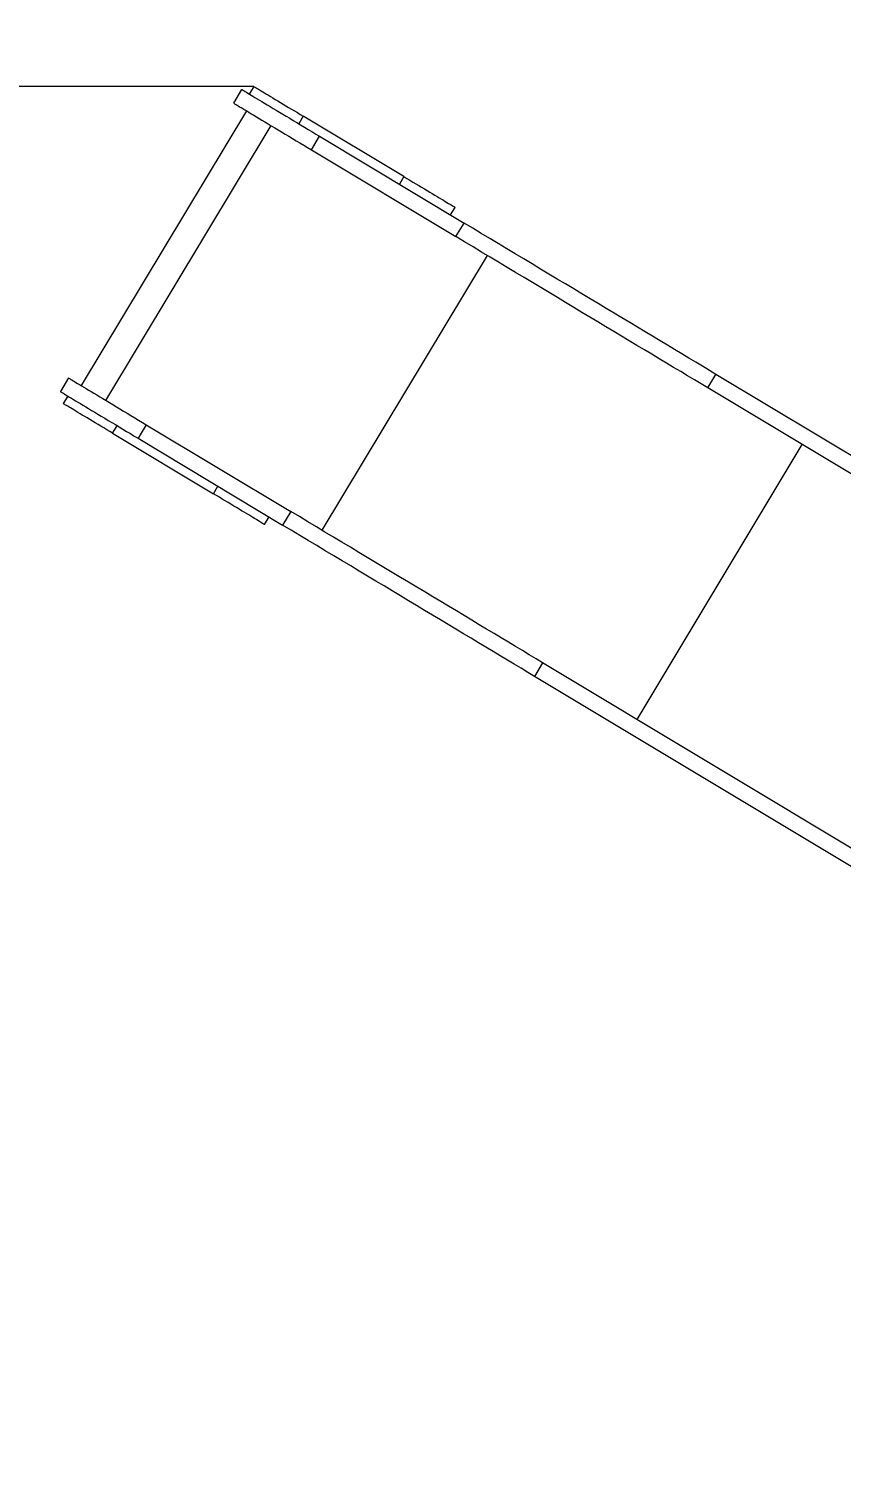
# Model space of a CAD drawing. Header units: millimetres. Extents: x -10374 to 11119, y -8221 to 9433.
# Drawn here: x 3311 to 4695, y 2819 to 5260 of the extents above; entities that cross this region are included whole.
import ezdxf

# ---------------------------------------------------------------- set-up
doc = ezdxf.new("R2010")
doc.units = ezdxf.units.MM
for name, color, linetype in [('DIKOM_ОБЪЕКТ', 7, 'Continuous'), ('DIKOM_РАЗМЕР_ЗОНА', 7, 'Continuous'), ('DIKOM_РАЗМЕР_ОБЪЕКТА', 7, 'Continuous')]:
    doc.layers.add(name, color=color, linetype=linetype)
doc.styles.add('style1', font='arial.ttf', dxfattribs={"width": 0.8})
doc.dimstyles.new('1-50', dxfattribs={"dimtxt": 300, "dimasz": 200, "dimexe": 100, "dimexo": 0, "dimgap": 100, "dimtad": 0, "dimdec": 0, "dimtxsty": 'style1', "dimcen": 0, "dimclrd": 7, "dimclre": 7, "dimadec": 1, "dimazin": 2, "dimtfac": 1, "dimtdec": 0, "dimtmove": 1, "dimatfit": 3, "dimfxl": 0, "dimlwd": 25, "dimlwe": 18, "dimarcsym": 0})

# ---------------------------------------------------------------- blocks, each defined once
blk = doc.blocks.new('*D16')
at = {"layer": 'Defpoints', "color": 0, "transparency": 16777216}
for p in [(-9045.1, 5161.7), (3694.5, 5161.7), (1813.2, -6719.9)]:
    blk.add_point(p, dxfattribs=at)
at = {"layer": 'DIKOM_РАЗМЕР_ОБЪЕКТА', "color": 7, "lineweight": 18, "transparency": 16777216}
for p, q in [((3694.5, 5161.7), (-9145.1, 5161.7)), ((1813.2, -6719.9), (-9145.1, -6719.9))]:
    blk.add_line(p, q, dxfattribs=at)
at = {"layer": 'DIKOM_РАЗМЕР_ОБЪЕКТА', "color": 7, "lineweight": 25, "transparency": 16777216}
for p, q in [((-9045.1, 4961.7), (-9045.1, -0.5)), ((-9045.1, -6519.9), (-9045.1, -1080.2))]:
    blk.add_line(p, q, dxfattribs=at)
at = {"layer": 'DIKOM_РАЗМЕР_ОБЪЕКТА', "color": 7, "transparency": 16777216}
for points in [[(-9078.4, 4961.7), (-9011.8, 4961.7), (-9045.1, 5161.7)], [(-9078.4, -6519.9), (-9011.8, -6519.9), (-9045.1, -6719.9)]]:
    blk.add_solid(points, dxfattribs=at)
at = {"layer": 'DIKOM_РАЗМЕР_ОБЪЕКТА', "color": 0, "transparency": 16777216, "insert": (-9045.1, -540.3), "char_height": 300, "attachment_point": 5, "rotation": 90, "style": 'style1'}
blk.add_mtext('11900', dxfattribs=at)
blk = doc.blocks.new('*D15')
at = {"layer": 'Defpoints', "color": 0, "transparency": 16777216}
for p in [(-5227.9, 8308.8), (9119.4, -1150.4), (-5227.9, -1991.8)]:
    blk.add_point(p, dxfattribs=at)
at = {"layer": 'DIKOM_РАЗМЕР_ОБЪЕКТА', "color": 7, "lineweight": 18, "transparency": 16777216}
for p, q in [((-5227.9, -1991.8), (-5227.9, 8408.8)), ((9119.4, -1150.4), (9119.4, 8408.8))]:
    blk.add_line(p, q, dxfattribs=at)
at = {"layer": 'DIKOM_РАЗМЕР_ОБЪЕКТА', "color": 7, "lineweight": 25, "transparency": 16777216}
for p, q in [((-5027.9, 8308.8), (187.4, 8308.8)), ((8919.4, 8308.8), (1267.2, 8308.8))]:
    blk.add_line(p, q, dxfattribs=at)
at = {"layer": 'DIKOM_РАЗМЕР_ОБЪЕКТА', "color": 7, "transparency": 16777216}
for points in [[(-5027.9, 8342.1), (-5027.9, 8275.4), (-5227.9, 8308.8)], [(8919.4, 8342.1), (8919.4, 8275.4), (9119.4, 8308.8)]]:
    blk.add_solid(points, dxfattribs=at)
at = {"layer": 'DIKOM_РАЗМЕР_ОБЪЕКТА', "color": 0, "transparency": 16777216, "insert": (727.3, 8308.8), "char_height": 300, "attachment_point": 5, "style": 'style1'}
blk.add_mtext('14350', dxfattribs=at)
blk = doc.blocks.new('*D14')
at = {"layer": 'Defpoints', "color": 0, "transparency": 16777216}
for p in [(-7515.9, 9236.3), (11119.4, -1423.4), (-7515.9, -2401.6)]:
    blk.add_point(p, dxfattribs=at)
at = {"layer": 'DIKOM_РАЗМЕР_ЗОНА', "color": 7, "lineweight": 18, "transparency": 16777216}
for p, q in [((-7515.9, -2401.6), (-7515.9, 9336.3)), ((11119.4, -1423.4), (11119.4, 9336.3))]:
    blk.add_line(p, q, dxfattribs=at)
at = {"layer": 'DIKOM_РАЗМЕР_ЗОНА', "color": 7, "lineweight": 25, "transparency": 16777216}
for p, q in [((-7315.9, 9236.3), (77.6, 9236.3)), ((10919.4, 9236.3), (1157.3, 9236.3))]:
    blk.add_line(p, q, dxfattribs=at)
at = {"layer": 'DIKOM_РАЗМЕР_ЗОНА', "color": 7, "transparency": 16777216}
for points in [[(-7315.9, 9269.7), (-7315.9, 9203), (-7515.9, 9236.3)], [(10919.4, 9269.7), (10919.4, 9203), (11119.4, 9236.3)]]:
    blk.add_solid(points, dxfattribs=at)
at = {"layer": 'DIKOM_РАЗМЕР_ЗОНА', "color": 0, "transparency": 16777216, "insert": (617.5, 9236.3), "char_height": 300, "attachment_point": 5, "style": 'style1'}
blk.add_mtext('18650', dxfattribs=at)

msp = doc.modelspace()

# ---------------------------------------------------------------- linework, layer by layer
at = {"layer": 'DIKOM_ОБЪЕКТ', "color": 7, "linetype": 'Continuous', "lineweight": 15}
for p, q in [((3660.4, 5133.2), (3674.3, 5156.3)), ((3694.5, 5161.7), (3686.8, 5148.8)), ((3681.8, 5120.3), (3400.6, 4652.3)), ((3778.7, 5111.1), (3771, 5098.2)), ((3950.1, 5008.1), (3778.7, 5111.1)), ((3442.7, 4627), (3723.9, 5095)), ((3792.7, 5053.7), (3806.6, 5076.8)), ((3792.7, 5053.7), (4038.6, 4905.9)), ((3806.6, 5076.8), (4052.5, 4929)), ((3950.1, 5008.1), (3942.4, 4995.2)), ((4029.6, 4942.8), (4037.3, 4955.7)), ((4038.6, 4905.9), (4052.5, 4929)), ((3810.9, 4405.8), (4092.1, 4873.8)), ((3379.1, 4665.2), (3365.2, 4642)), ((4467.4, 4648.2), (4481.3, 4671.4)), ((5065.5, 4320.4), (4481.3, 4671.4)), ((5052.9, 4296.4), (4467.4, 4648.2)), ((3377.7, 4634.5), (3370, 4621.7)), ((3454.2, 4571), (3462, 4583.9)), ((3454.2, 4571), (3625.6, 4468.1)), ((3511.5, 4585.6), (3497.6, 4562.5)), ((3511.5, 4585.6), (3757.4, 4437.9)), ((3497.6, 4562.5), (3743.5, 4414.7)), ((4346.9, 4083.7), (4628.1, 4551.7)), ((3625.6, 4468.1), (3633.4, 4480.9)), ((3712.9, 4415.7), (3720.6, 4428.5)), ((3757.4, 4437.9), (3743.5, 4414.7)), ((4186.2, 4180.2), (4172.3, 4157.1)), ((4771.7, 3828.4), (4186.2, 4180.2)), ((4756.5, 3806.1), (4172.3, 4157.1))]:
    msp.add_line(p, q, dxfattribs=at)
at = {"layer": 'DIKOM_ОБЪЕКТ', "color": 7, "linetype": 'Continuous', "lineweight": 15, "flags": 128}
for points in [[(3674.3, 5156.3), (3674.4, 5156.2), (3674.9, 5155.9), (3675.7, 5155.5), (3676.8, 5154.8), (3678.2, 5154), (3679.9, 5152.9), (3681.9, 5151.7), (3684.2, 5150.3), (3686.9, 5148.8), (3689.8, 5147), (3692.9, 5145.1), (3696.4, 5143), (3700.1, 5140.8), (3704.1, 5138.4), (3708.3, 5135.9), (3712.8, 5133.2), (3717.4, 5130.4), (3722.3, 5127.4), (3727.4, 5124.4), (3732.7, 5121.2), (3738.2, 5117.9), (3743.9, 5114.5), (3749.7, 5111), (3755.6, 5107.4), (3761.7, 5103.8), (3767.9, 5100.1), (3774.2, 5096.3), (3780.6, 5092.5), (3787, 5088.6), (3793.5, 5084.7), (3800.1, 5080.7), (3806.6, 5076.8)], [(3694.5, 5161.7), (3694.5, 5161.7), (3694.7, 5161.5), (3695.2, 5161.2), (3696, 5160.7), (3697.1, 5160.1), (3698.5, 5159.2), (3700.2, 5158.2), (3702.2, 5157), (3704.4, 5155.7), (3706.9, 5154.2), (3709.7, 5152.5), (3712.7, 5150.7), (3716, 5148.8), (3719.4, 5146.7), (3723.1, 5144.5), (3727, 5142.1), (3731.1, 5139.7), (3735.3, 5137.1), (3739.7, 5134.5), (3744.3, 5131.7), (3749, 5128.9), (3753.7, 5126.1), (3758.6, 5123.1), (3763.6, 5120.2), (3768.6, 5117.1), (3773.6, 5114.1), (3778.7, 5111.1)], [(3660.4, 5133.2), (3660.5, 5133.1), (3661, 5132.8), (3661.8, 5132.3), (3662.9, 5131.7), (3664.3, 5130.8), (3666, 5129.8), (3668, 5128.6), (3670.3, 5127.2), (3673, 5125.6), (3675.9, 5123.9), (3679, 5122), (3682.5, 5119.9), (3686.2, 5117.7), (3690.2, 5115.3), (3694.4, 5112.7), (3698.8, 5110.1), (3703.5, 5107.2), (3708.4, 5104.3), (3713.5, 5101.2), (3718.8, 5098), (3724.3, 5094.7), (3730, 5091.4), (3735.8, 5087.9), (3741.7, 5084.3), (3747.8, 5080.6), (3754, 5076.9), (3760.3, 5073.1), (3766.7, 5069.3), (3773.1, 5065.4), (3779.6, 5061.5), (3786.1, 5057.6), (3792.7, 5053.7)], [(3950.1, 5008.1), (3955.2, 5005), (3960.3, 5002), (3965.3, 4998.9), (3970.3, 4996), (3975.2, 4993), (3980.1, 4990.1), (3984.8, 4987.2), (3989.4, 4984.5), (3993.9, 4981.8), (3998.3, 4979.2), (4002.4, 4976.6), (4006.4, 4974.2), (4010.2, 4971.9), (4013.8, 4969.8), (4017.2, 4967.8), (4020.4, 4965.9), (4023.3, 4964.1), (4025.9, 4962.5), (4028.3, 4961.1), (4030.5, 4959.8), (4032.3, 4958.7), (4033.9, 4957.7), (4035.2, 4957), (4036.2, 4956.4), (4036.8, 4956), (4037.2, 4955.7), (4037.3, 4955.7)], [(4481.3, 4671.4), (4470.1, 4678.2), (4458.6, 4685.1), (4446.9, 4692.1), (4435.1, 4699.2), (4423.1, 4706.4), (4410.9, 4713.7), (4398.5, 4721.1), (4386, 4728.7), (4373.3, 4736.3), (4360.5, 4744), (4347.5, 4751.8), (4334.4, 4759.7), (4321.2, 4767.6), (4307.8, 4775.7), (4294.3, 4783.8), (4280.7, 4791.9), (4267, 4800.2), (4253.2, 4808.5), (4239.3, 4816.8), (4225.2, 4825.3), (4211.2, 4833.7), (4197, 4842.2), (4182.8, 4850.8), (4168.5, 4859.4), (4154.1, 4868), (4139.7, 4876.7), (4125.2, 4885.4), (4110.7, 4894.1), (4096.2, 4902.8), (4081.7, 4911.5), (4067.1, 4920.3), (4052.5, 4929)], [(4467.4, 4648.2), (4456.2, 4655), (4444.7, 4661.9), (4433, 4668.9), (4421.2, 4676), (4409.2, 4683.2), (4397, 4690.6), (4384.6, 4698), (4372.1, 4705.5), (4359.4, 4713.1), (4346.6, 4720.8), (4333.6, 4728.6), (4320.5, 4736.5), (4307.3, 4744.5), (4293.9, 4752.5), (4280.4, 4760.6), (4266.8, 4768.8), (4253.1, 4777), (4239.3, 4785.3), (4225.3, 4793.7), (4211.3, 4802.1), (4197.3, 4810.6), (4183.1, 4819.1), (4168.9, 4827.6), (4154.6, 4836.2), (4140.2, 4844.9), (4125.8, 4853.5), (4111.3, 4862.2), (4096.8, 4870.9), (4082.3, 4879.6), (4067.8, 4888.4), (4053.2, 4897.1), (4038.6, 4905.9)], [(3379.1, 4665.2), (3379.3, 4665.1), (3379.8, 4664.8), (3380.6, 4664.3), (3381.7, 4663.7), (3383.1, 4662.8), (3384.8, 4661.8), (3386.8, 4660.6), (3389.1, 4659.2), (3391.7, 4657.6), (3394.6, 4655.9), (3397.8, 4653.9), (3401.3, 4651.9), (3405, 4649.6), (3409, 4647.3), (3413.2, 4644.7), (3417.6, 4642), (3422.3, 4639.2), (3427.2, 4636.3), (3432.3, 4633.2), (3437.6, 4630), (3443.1, 4626.7), (3448.8, 4623.3), (3454.6, 4619.9), (3460.5, 4616.3), (3466.6, 4612.6), (3472.8, 4608.9), (3479.1, 4605.1), (3485.4, 4601.3), (3491.9, 4597.4), (3498.4, 4593.5), (3504.9, 4589.6), (3511.5, 4585.6)], [(3365.2, 4642), (3365.4, 4641.9), (3365.9, 4641.6), (3366.7, 4641.2), (3367.8, 4640.5), (3369.2, 4639.7), (3370.9, 4638.6), (3372.9, 4637.4), (3375.2, 4636), (3377.8, 4634.5), (3380.7, 4632.7), (3383.9, 4630.8), (3387.4, 4628.7), (3391.1, 4626.5), (3395.1, 4624.1), (3399.3, 4621.6), (3403.7, 4618.9), (3408.4, 4616.1), (3413.3, 4613.1), (3418.4, 4610.1), (3423.7, 4606.9), (3429.2, 4603.6), (3434.9, 4600.2), (3440.7, 4596.7), (3446.6, 4593.1), (3452.7, 4589.5), (3458.9, 4585.8), (3465.2, 4582), (3471.5, 4578.2), (3478, 4574.3), (3484.5, 4570.4), (3491, 4566.4), (3497.6, 4562.5)], [(3454.2, 4571), (3449.2, 4574.1), (3444.1, 4577.1), (3439.1, 4580.1), (3434.1, 4583.1), (3429.3, 4586.1), (3424.5, 4588.9), (3419.8, 4591.7), (3415.3, 4594.5), (3410.9, 4597.1), (3406.6, 4599.7), (3402.5, 4602.1), (3398.6, 4604.4), (3395, 4606.7), (3391.5, 4608.8), (3388.2, 4610.7), (3385.2, 4612.5), (3382.5, 4614.2), (3380, 4615.7), (3377.7, 4617), (3375.7, 4618.2), (3374.1, 4619.2), (3372.7, 4620.1), (3371.6, 4620.7), (3370.7, 4621.2), (3370.2, 4621.5), (3370, 4621.7), (3370, 4621.7)], [(3712.9, 4415.7), (3712.8, 4415.7), (3712.4, 4415.9), (3711.7, 4416.4), (3710.7, 4417), (3709.4, 4417.7), (3707.8, 4418.7), (3706, 4419.8), (3703.9, 4421.1), (3701.5, 4422.5), (3698.8, 4424.1), (3695.9, 4425.8), (3692.7, 4427.7), (3689.4, 4429.8), (3685.8, 4431.9), (3682, 4434.2), (3678, 4436.6), (3673.8, 4439.1), (3669.4, 4441.7), (3664.9, 4444.4), (3660.3, 4447.2), (3655.6, 4450.1), (3650.7, 4453), (3645.8, 4455.9), (3640.8, 4458.9), (3635.8, 4462), (3630.7, 4465), (3625.6, 4468.1)], [(4186.2, 4180.2), (4174.9, 4187), (4163.5, 4193.9), (4151.8, 4200.9), (4140, 4208), (4128, 4215.2), (4115.8, 4222.6), (4103.4, 4230), (4090.9, 4237.5), (4078.2, 4245.1), (4065.4, 4252.8), (4052.4, 4260.6), (4039.3, 4268.5), (4026.1, 4276.5), (4012.7, 4284.5), (3999.2, 4292.6), (3985.6, 4300.8), (3971.9, 4309), (3958, 4317.3), (3944.1, 4325.7), (3930.1, 4334.1), (3916, 4342.6), (3901.9, 4351.1), (3887.6, 4359.6), (3873.3, 4368.2), (3859, 4376.9), (3844.6, 4385.5), (3830.1, 4394.2), (3815.6, 4402.9), (3801.1, 4411.6), (3786.6, 4420.4), (3772, 4429.1), (3757.4, 4437.9)], [(4172.3, 4157.1), (4161, 4163.9), (4149.6, 4170.8), (4137.9, 4177.8), (4126.1, 4184.9), (4114.1, 4192.1), (4101.9, 4199.4), (4089.5, 4206.8), (4077, 4214.4), (4064.3, 4222), (4051.5, 4229.7), (4038.5, 4237.5), (4025.4, 4245.4), (4012.1, 4253.3), (3998.8, 4261.4), (3985.3, 4269.5), (3971.7, 4277.6), (3958, 4285.9), (3944.1, 4294.2), (3930.2, 4302.5), (3916.2, 4311), (3902.1, 4319.4), (3888, 4327.9), (3873.7, 4336.5), (3859.4, 4345.1), (3845.1, 4353.7), (3830.7, 4362.4), (3816.2, 4371.1), (3801.7, 4379.8), (3787.2, 4388.5), (3772.6, 4397.2), (3758.1, 4406), (3743.5, 4414.7)]]:
    msp.add_lwpolyline(points, dxfattribs=at)

# ---------------------------------------------------------------- dimensions: what is measured, and where the dimension line sits
at = {"layer": 'DIKOM_РАЗМЕР_ЗОНА'}
dim = msp.add_linear_dim(base=(-7515.9, 9236.3), p1=(11119.4, -1423.4), p2=(-7515.9, -2401.6), angle=180, text='18650', dimstyle='1-50', override={"dimscale": 1, "dimtix": 0, "dimtofl": 1, "dimtmove": 1, "dimatfit": 3}, dxfattribs=at)
dim.commit()
dim.dimension.update_dxf_attribs({"geometry": '*D14', "text_midpoint": (617.5, 9236.3), "dimtype": 160})
at = {"layer": 'DIKOM_РАЗМЕР_ОБЪЕКТА'}
for base, p1, p2, angle, text, picture, middle in [((-5227.9, 8308.8), (9119.4, -1150.4), (-5227.9, -1991.8), 180, '14350', '*D15', (727.3, 8308.8)), ((-9045.1, 5161.7), (1813.2, -6719.9), (3694.5, 5161.7), 270, '11900', '*D16', (-9045.1, -540.3))]:
    dim = msp.add_linear_dim(base=base, p1=p1, p2=p2, angle=angle, text=text, dimstyle='1-50', override={"dimscale": 1, "dimtix": 0, "dimtofl": 1, "dimtmove": 1, "dimatfit": 3}, dxfattribs=at)
    dim.commit()
    dim.dimension.update_dxf_attribs({"geometry": picture, "text_midpoint": middle, "dimtype": 160})

doc.saveas('drawing.dxf')
